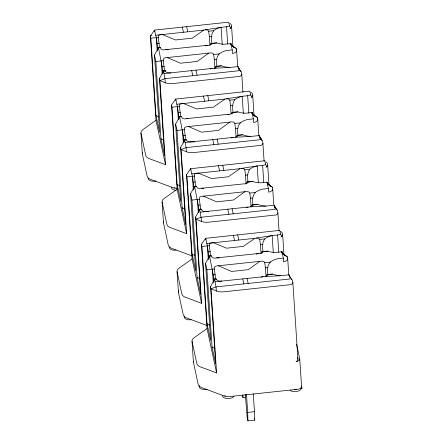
<?xml version="1.0" encoding="UTF-8"?>
<svg xmlns="http://www.w3.org/2000/svg" width="443" height="443" viewBox="0 0 443 443"><rect width="100%" height="100%" fill="white"/><g stroke="black" fill="none" stroke-linecap="round" stroke-linejoin="round"><path stroke-width="0.66" d="M211.953 43.901C211.449 39.444 210.718 34.028 213.991 30.384A15.455 8.118 -3.8 0 1 221.079 27.322L226.528 26.741A5.488 2.885 -3.8 0 0 229.169 26.065L229.518 25.893L228.715 22.15L154.507 30.102L150.382 36.088L155.98 120.33L165.516 164.707L149.496 158.732A9.851 5.178 -3.8 0 1 145.719 155.31L141.024 133.448A9.851 5.178 -3.8 0 1 143.189 129.389L155.98 120.33M233.096 112.871C232.592 108.413 231.861 102.992 235.139 99.354A15.455 8.118 -3.8 0 1 242.221 96.292L247.67 95.71A5.488 2.885 -3.8 0 0 250.312 95.035L250.66 94.863L249.858 91.12L175.649 99.066L171.524 105.052L177.122 189.299L186.658 233.671L170.638 227.702A9.851 5.178 -3.8 0 1 166.861 224.274L162.166 202.418A9.851 5.178 -3.8 0 1 164.331 198.359L177.122 189.299M248.063 182.499C247.559 178.042 246.823 172.62 250.101 168.982A15.455 8.118 -3.8 0 1 257.189 165.92L262.638 165.339A5.488 2.885 -3.8 0 0 265.279 164.663L265.628 164.491L264.825 160.748L190.617 168.7L186.492 174.68L192.085 258.928L201.626 303.3L185.606 297.331A9.851 5.178 -3.8 0 1 181.829 293.908L177.134 272.046A9.851 5.178 -3.8 0 1 179.299 267.987L192.085 258.928M263.031 252.128C262.522 247.67 261.791 242.255 265.069 238.611A15.455 8.118 -3.8 0 1 272.157 235.549L277.6 234.967A5.488 2.885 -3.8 0 0 280.242 234.292L280.596 234.12L279.793 230.377L205.585 238.328L201.46 244.314L207.053 328.556L216.594 372.934L200.568 366.959A9.851 5.178 -3.8 0 1 196.797 363.537L192.096 341.675A9.851 5.178 -3.8 0 1 194.267 337.616L207.053 328.556M216.943 66.959C216.118 62.408 215.985 57.357 219.291 53.753A19.193 10.084 -3.8 0 1 226.08 50.58L232.232 49.898L230.869 43.564L224.712 44.222A14.613 7.681 -3.8 0 1 217.596 43.198L216.826 42.921L210.857 43.436L210.946 44.804M238.041 135.242C237.143 130.89 237.343 126.144 240.433 122.722A19.193 10.084 -3.8 0 1 247.222 119.549L253.374 118.862L252.012 112.533L245.854 113.186A14.613 7.681 -3.8 0 1 238.738 112.168L237.969 111.891L231.999 112.4L232.088 113.773M253.003 204.871C252.106 200.518 252.311 195.773 255.395 192.351A19.193 10.084 -3.8 0 1 262.19 189.178L268.342 188.491L266.979 182.162L260.822 182.821A14.613 7.681 -3.8 0 1 253.706 181.796L252.936 181.519L246.961 182.029L247.056 183.402M268.015 275.186C267.19 270.634 267.063 265.584 270.363 261.979A19.193 10.084 -3.8 0 1 277.152 258.806L283.304 258.125L281.947 251.79L275.79 252.449A14.613 7.681 -3.8 0 1 268.674 251.425L267.899 251.148L261.929 251.663L262.023 253.031M168.279 49.76L165.593 49.644A3.339 1.755 -3.8 0 1 160.748 48.508L160.571 47.672L158.494 47.894L154.469 55.093L155.836 61.455L160.97 138.786L164.602 155.681L159.474 78.439L163.495 71.151L165.389 71.057A4.585 2.409 -3.8 0 0 170.727 72.857M188.076 118.669L186.736 118.608A3.339 1.755 -3.8 0 1 181.896 117.473L181.713 116.636L179.642 116.858L175.611 124.062L176.978 130.419L182.112 207.75L185.744 224.651L180.617 147.408L184.637 140.115L186.531 140.027A4.585 2.409 -3.8 0 0 191.869 141.821L194.521 141.948M203.714 188.325L201.703 188.236A3.339 1.755 -3.8 0 1 196.858 187.107L196.681 186.265L194.604 186.492L190.579 193.691L191.946 200.048L197.08 277.379L200.712 294.279L195.584 217.037L199.605 209.744L201.499 209.655A4.585 2.409 -3.8 0 0 206.831 211.449L208.825 211.549M219.351 257.987L216.666 257.865A3.339 1.755 -3.8 0 1 211.826 256.735L211.649 255.899L209.572 256.12L205.541 263.319L206.909 269.676L212.047 347.007L215.68 363.908L210.547 286.665L214.573 279.378L216.466 279.284A4.585 2.409 -3.8 0 0 221.799 281.084L263.585 276.698A3.4 1.789 -3.8 0 0 267.267 274.538L272.905 274.145A17.964 9.441 -3.8 0 0 280.784 275.707L287.701 274.965A4.009 2.104 -3.8 0 1 289.257 274.959L289.683 276.831M229.834 23.507A4.059 2.132 -3.8 0 1 231.252 24.836L231.556 26.248A5.488 2.885 -3.8 0 1 230.803 28.097L229.911 28.734M250.976 92.471A4.059 2.132 -3.8 0 1 252.394 93.8L252.698 95.217A5.488 2.885 -3.8 0 1 251.945 97.067L251.054 97.698M265.944 162.105A4.059 2.132 -3.8 0 1 267.362 163.428L267.666 164.846A5.488 2.885 -3.8 0 1 266.913 166.695L266.021 167.327M280.607 231.623A4.059 2.132 -3.8 0 1 282.329 233.057L282.634 234.474A5.488 2.885 -3.8 0 1 281.881 236.324L280.984 236.961M219.313 53.874L213.653 54.478A3.494 1.838 -3.8 0 0 208.758 53.121L197.296 61.422L180.478 63.222L167.293 57.562A3.494 1.838 -3.8 0 0 163.196 59.883L164.486 70.553M240.455 122.838L234.796 123.447A3.494 1.838 -3.8 0 0 229.906 122.091L218.443 130.392L201.62 132.191L188.436 126.532A3.494 1.838 -3.8 0 0 184.338 128.852L185.628 139.523M255.423 192.467L249.758 193.076A3.494 1.838 -3.8 0 0 244.868 191.719L233.406 200.02L216.588 201.82L203.403 196.16A3.494 1.838 -3.8 0 0 199.306 198.481L200.596 209.151M270.391 262.101L264.726 262.705A3.494 1.838 -3.8 0 0 259.836 261.348L248.373 269.649L231.556 271.448L218.371 265.789A3.494 1.838 -3.8 0 0 214.274 268.109L215.564 278.78M151.451 35.329L150.382 36.088L150.836 38.198L155.975 115.529L159.602 132.424L154.469 55.093M213.609 30.694L208.653 31.22A3.339 1.755 -3.8 0 0 203.808 30.091L192.301 38.164L175.483 39.97L162.343 34.532A3.339 1.755 -3.8 0 0 160.239 34.709L159.757 34.864A3.339 1.755 -3.8 0 0 158.195 36.631L159.502 47.501M234.751 99.658L229.795 100.19A3.339 1.755 -3.8 0 0 224.955 99.055L213.443 107.134L196.626 108.934L183.485 103.501A3.339 1.755 -3.8 0 0 181.381 103.679L180.899 103.828A3.339 1.755 -3.8 0 0 179.337 105.595L180.644 116.47M249.719 169.287L244.763 169.819A3.339 1.755 -3.8 0 0 239.918 168.683L228.411 176.763L211.588 178.562L198.453 173.13A3.339 1.755 -3.8 0 0 196.343 173.307L195.867 173.457A3.339 1.755 -3.8 0 0 194.305 175.223L195.612 186.099M264.681 238.915L259.725 239.447A3.339 1.755 -3.8 0 0 254.886 238.317L243.373 246.391L226.556 248.191L213.421 242.758A3.339 1.755 -3.8 0 0 211.311 242.936L210.835 243.091A3.339 1.755 -3.8 0 0 209.273 244.857L210.575 255.727M215.929 67.851L215.841 66.472L216.195 66.312L221.827 65.918A17.964 9.441 -3.8 0 0 229.712 67.48L236.628 66.738A4.009 2.104 -3.8 0 1 238.184 66.732L239.154 70.714L164.951 78.66L159.929 80.565L165.516 164.707M259.648 136.953L259.327 135.702A4.009 2.104 -3.8 0 0 257.771 135.702L250.854 136.444A17.964 9.441 -3.8 0 1 242.969 134.882L237.337 135.281L236.983 135.442L237.071 136.815M252.039 206.444L251.945 205.07L252.305 204.91L257.937 204.516A17.964 9.441 -3.8 0 0 265.822 206.073L272.738 205.336A4.009 2.104 -3.8 0 1 274.295 205.331L274.721 207.202M267.007 276.072L266.913 274.699L267.267 274.538M210.004 68.947L212.513 68.471A3.4 1.789 -3.8 0 0 216.195 66.312M231.146 137.917L233.655 137.441A3.4 1.789 -3.8 0 0 237.337 135.281M246.109 207.546L248.623 207.069A3.4 1.789 -3.8 0 0 252.305 204.91M261.077 277.174L263.048 276.676M205.164 45.889L207.828 45.264A2.791 1.467 -3.8 0 0 211.294 43.514L216.826 42.921M227.641 114.543L228.97 114.233A2.791 1.467 -3.8 0 0 232.437 112.483L237.969 111.891M256.237 254.116L258.906 253.49A2.791 1.467 -3.8 0 0 262.367 251.74L267.899 251.148M205.364 29.819L221.079 27.322L222.225 44.555M226.506 98.789L242.221 96.292L243.368 113.524M241.474 168.418L257.189 165.92L258.286 182.466M256.442 238.046L272.157 235.549L273.298 252.781M217.912 66.251L221.428 65.752M268.99 274.477L272.5 273.979M256.159 204.533L251.945 205.07M242.57 134.722L238.018 135.331M257.012 204.417L257.538 204.35M155.726 35.241L203.808 30.091M150.836 38.198L158.378 37.467M209.971 45.496L209.378 36.575L211.455 36.354M157.564 49.782L157.154 43.608L159.225 43.386M158.118 49.029L158.024 47.656L160.571 47.672M167.293 57.562L208.758 53.121M155.836 61.455L163.378 60.724M214.96 68.56L214.362 59.611L216.439 59.39M162.598 73.527L162.138 66.644L164.215 66.422M163.146 72.757L163.007 70.697L165.084 70.47L165.389 71.057M215.841 66.472L217.397 66.306M163.965 73.577L211.975 68.449M176.868 104.21L224.955 99.055M171.524 105.052L171.978 107.162L179.52 106.431M231.069 113.779L230.521 105.545L232.597 105.318M178.75 119.438L178.296 112.577L180.373 112.356M179.26 117.999L179.166 116.625L181.713 116.636M188.436 126.532L229.906 122.091M176.978 130.419L184.521 129.688M236.058 136.837L235.51 128.581L237.581 128.359M183.69 141.81L183.28 135.613L185.357 135.392M184.288 141.727L184.15 139.661L186.226 139.44L186.531 140.027M185.108 142.546L233.118 137.413M191.836 173.839L239.918 168.683M186.492 174.68L186.946 176.79L194.488 176.059M246.081 184.094L245.488 175.173L247.565 174.952M193.718 189.067L193.264 182.206L195.335 181.984M194.272 188.314L194.134 186.254L196.681 186.265M246.961 182.029L252.936 181.519M203.403 196.16L244.868 191.719M191.946 200.048L199.483 199.317M251.02 206.466L250.472 198.209L252.549 197.988M198.702 212.125L198.248 205.242L200.319 205.02M199.212 210.669L199.117 209.29L201.194 209.068L201.499 209.655M200.075 212.175L248.08 207.042M206.798 243.467L254.886 238.317M201.46 244.314L201.914 246.424L209.45 245.693M261.049 253.723L260.456 244.802L262.527 244.58M208.686 258.695L208.227 251.834L210.303 251.613M209.234 257.942L209.102 255.882L211.649 255.899M218.371 265.789L259.836 261.348M206.909 269.676L214.451 268.945M266.033 276.786L265.44 267.838L267.511 267.616M213.67 281.754L213.216 274.87L215.287 274.649M214.174 280.297L214.085 278.918L216.156 278.697L216.466 279.284M266.913 274.699L268.469 274.533M215.043 281.803L221.799 281.084M242.41 395.067L242.952 397.592L245.666 397.305M254.459 411.697L254.736 420.125L247.947 420.85L247.67 412.422L254.459 411.697L253.269 393.816M165.593 49.644L207.828 45.264M186.736 118.608L228.97 114.233M201.703 188.236L243.938 183.862A2.791 1.467 -3.8 0 0 247.404 182.112M216.666 257.865L258.906 253.49M230.881 43.724L231.157 44.876M266.979 182.162L267.046 182.472M214.119 68.266L229.712 67.48M235.261 137.23L250.854 136.444M250.229 206.864L265.822 206.073M265.196 276.493L280.784 275.707M210.857 43.436L211.294 43.514M231.999 112.4L232.437 112.483M261.929 251.663L262.367 251.74M192.079 255.921L172.017 248.44A9.851 5.178 -3.8 0 1 168.24 245.018L163.545 223.156A9.851 5.178 -3.8 0 1 163.683 221.395M207.047 325.55L186.985 318.068A9.851 5.178 -3.8 0 1 183.208 314.646L178.507 292.784A9.851 5.178 -3.8 0 1 178.817 290.674M241.042 71.522L238.506 67.69L240.2 70.869A4.009 2.104 -3.8 0 1 241.291 72.043L241.74 74.119A4.391 2.309 -3.8 0 1 239.829 76.384L172.792 83.566A9.851 5.178 -3.8 0 1 165.283 82.786L159.929 80.565L159.474 78.439M259.648 136.66L261.68 140.032A4.009 2.104 -3.8 0 1 262.439 141.012L262.882 143.083A4.391 2.309 -3.8 0 1 260.971 145.354L193.934 152.536A9.851 5.178 -3.8 0 1 186.425 151.755L181.071 149.535L180.617 147.408M276.31 209.467A4.009 2.104 -3.8 0 1 277.401 210.641L277.85 212.718A4.391 2.309 -3.8 0 1 275.939 214.982L208.897 222.164A9.851 5.178 -3.8 0 1 201.393 221.384L196.039 219.163L195.584 217.037M291.278 279.096A4.009 2.104 -3.8 0 1 292.369 280.269L292.812 282.346A4.391 2.309 -3.8 0 1 290.907 284.611L223.865 291.793A9.851 5.178 -3.8 0 1 216.356 291.012L211.001 288.792L210.547 286.665M155.975 115.529L158.815 116.935M160.97 138.786L163.816 140.193M171.978 107.162L177.117 184.493L179.958 185.899M182.112 207.75L184.958 209.157M186.946 176.79L192.079 254.127L194.926 255.533M197.08 277.379L199.926 278.785M201.914 246.424L207.047 323.755L209.893 325.162M212.047 347.007L214.888 348.42M158.024 47.656L158.494 47.894L162.138 66.644M179.166 116.625L179.642 116.858L183.28 135.613M194.134 186.254L194.604 186.492L198.248 205.242M209.102 255.882L209.572 256.12L213.216 274.87M235.477 48.021L231.202 45.114L234.607 47.589L231.069 44.494L233.66 47.008M256.619 116.991L252.344 114.084L255.755 116.559L252.211 113.463L255.24 116.393A4.801 2.525 -3.8 0 1 257.527 118.165M271.587 186.619L267.312 183.712L270.717 186.187L267.179 183.092L270.202 186.021A4.801 2.525 -3.8 0 1 272.489 187.793M286.555 256.248L282.28 253.341L285.685 255.816L282.147 252.72L284.306 254.814M163.007 70.697L163.495 71.151L164.951 78.66L165.283 82.786M184.15 139.661L184.637 140.115L186.093 147.63L186.425 151.755M199.117 209.29L199.605 209.744L201.061 217.258L201.393 221.384M214.085 278.918L214.573 279.378L216.023 286.887L216.356 291.012M231.002 44.184L233.655 46.964M252.145 113.153L255.24 116.393M267.112 182.782L270.202 186.021M282.08 252.41L284.29 254.725M277.152 210.12L274.616 206.288L276.028 208.935L274.56 206.056M259.748 137.131L261.963 140.248L259.698 136.898L261.348 139.506M289.578 275.917L291.61 279.289M232.276 46.1L230.842 43.564M229.518 25.893L230.803 28.097M250.66 94.863L251.945 97.067M265.628 164.491L266.913 166.695M280.596 234.12L281.881 236.324M259.598 136.422L261.342 139.838A4.009 2.104 -3.8 0 0 260.955 139.667M252.078 112.843L251.984 112.533L252.3 113.845M282.014 252.1L281.92 251.79L282.235 253.103M175.976 100.45L175.644 99.071L177.444 106.652L178.296 112.577M190.944 170.079L190.612 168.7L192.412 176.286L193.264 182.206M205.912 239.707L205.58 238.328L207.379 245.915L208.227 251.834M154.834 31.481L154.502 30.102L156.301 37.688L157.154 43.608M257.377 117.478L257.748 119.195A5.488 2.885 -3.8 0 1 253.617 122.523L253.374 118.862M272.345 187.112L272.711 188.823A5.488 2.885 -3.8 0 1 268.585 192.151L268.342 188.491M287.313 256.741L287.679 258.457A5.488 2.885 -3.8 0 1 283.548 261.78L283.304 258.125M259.437 135.685L260.296 139.678L186.093 147.63L181.071 149.535L186.658 233.671M274.405 205.319L275.264 209.306L201.061 217.258L196.039 219.163L201.626 303.3M289.373 274.948L290.231 278.94L216.023 286.887L211.001 288.792L216.594 372.934M236.235 48.514L236.606 50.231A5.488 2.885 -3.8 0 1 232.475 53.553L232.232 49.898M296.589 344.266L299.75 358.963L301.589 386.617L302.06 388.81M297.48 357.268L297.818 358.824M207.778 95.627L208.886 100.777M217.125 139.124L218.216 144.185M222.746 165.256L223.853 170.405M232.093 208.753L233.184 213.819M237.714 234.884L238.816 240.034M247.061 278.381L248.146 283.448M203.481 96.087L204.588 101.237M218.449 165.715L219.556 170.865M233.417 235.344L234.524 240.499M242.764 278.841L243.849 283.908M212.834 139.584L213.914 144.651M227.796 209.212L228.881 214.279M186.636 26.658L187.743 31.813M195.983 70.155L197.074 75.221M182.339 27.117L183.446 32.273M191.692 70.614L192.771 75.681M254.465 418.856L254.736 420.125M247.947 420.85L247.133 417.057L245.356 394.525M177.117 184.493L180.75 201.393L175.611 124.062M192.079 254.127L195.712 271.022L190.579 193.691M207.047 323.755L210.68 340.65L205.541 263.319M238.301 66.749L238.611 68.604M264.726 262.705L265.44 267.838M249.758 193.076L250.472 198.209M234.796 123.447L235.51 128.581M213.653 54.478L214.362 59.611M259.725 239.447L260.456 244.802M244.763 169.819L245.488 175.173M229.795 100.19L230.521 105.545M208.653 31.22L209.378 36.575M292.84 282.551L297.956 359.55M287.712 258.828L288.808 275.33M282.667 234.851L283.991 254.797M282.036 253.114L281.947 251.79L282.008 253.169M277.877 212.922L279.062 230.797M277.6 234.967L278.747 252.2M272.744 189.2L273.796 205.015M267.699 165.222L269.023 185.168M262.909 143.294L264.094 161.169M262.638 165.339L263.779 182.571M257.782 119.571L258.878 136.073M252.731 95.594L254.06 115.54M252.012 112.533L252.078 113.912M247.67 95.71L248.816 112.943M241.767 74.324L242.952 92.199M236.64 50.607L237.736 67.103M231.589 26.624L232.913 46.57M226.528 26.741L227.669 43.973M246.485 394.547L247.67 412.422M212.38 269.172L213.293 282.955M207.379 245.915L208.293 259.698M197.412 199.538L198.281 212.64M192.412 176.286L193.331 190.069M182.444 129.91L183.313 143.011M177.444 106.652L178.319 119.754M192.035 341.326L193.414 362.069M165.084 70.47L165.173 71.849M177.067 271.697L178.446 292.441M161.302 60.946L162.171 74.042M156.301 37.688L157.171 50.784M162.105 202.069L163.478 222.807M140.957 133.099L142.336 153.843M242.864 395.001L242.952 397.592M193.425 361.361A9.851 5.178 -3.8 0 0 193.475 362.418L198.171 384.275A9.851 5.178 -3.8 0 0 201.947 387.697L223.311 395.66A9.851 5.178 -3.8 0 0 230.814 396.441L297.857 389.259A4.441 2.331 -3.8 0 0 301.589 386.617M296.395 389.214A5.969 3.14 -3.8 0 1 294.324 389.347M225.581 396.031A5.969 3.14 -3.8 0 1 224.706 395.776M285.17 255.65A4.801 2.525 -3.8 0 1 287.457 257.422M299.75 358.963A4.441 2.331 -3.8 0 1 296.018 361.61A4.391 2.309 -3.8 0 0 297.929 359.339M301.041 387.32A5.969 3.14 -3.8 0 1 297.779 391.247A5.969 3.14 -3.8 0 1 290.259 390.394M207.108 389.214A5.969 3.14 -3.8 0 1 200.867 388.755A5.969 3.14 -3.8 0 1 199.533 385.51M234.004 396.363A5.969 3.14 -3.8 0 1 226.943 398.528A5.969 3.14 -3.8 0 1 222.591 395.283M191.132 319.768A5.969 3.14 -3.8 0 1 184.565 315.881M177.737 188.341A9.851 5.178 -3.8 0 1 172.233 187.433L150.875 179.47A9.851 5.178 -3.8 0 1 147.098 176.048L142.397 154.192A9.851 5.178 -3.8 0 1 142.424 152.78M174.979 187.898A5.969 3.14 -3.8 0 1 174.055 187.688M234.098 47.423A4.801 2.525 -3.8 0 1 236.385 49.195M156.036 180.988A5.969 3.14 -3.8 0 1 148.106 178.103M176.12 190.324A5.969 3.14 -3.8 0 1 171.519 187.057M176.17 250.14A5.969 3.14 -3.8 0 1 169.248 247.072"/></g></svg>
